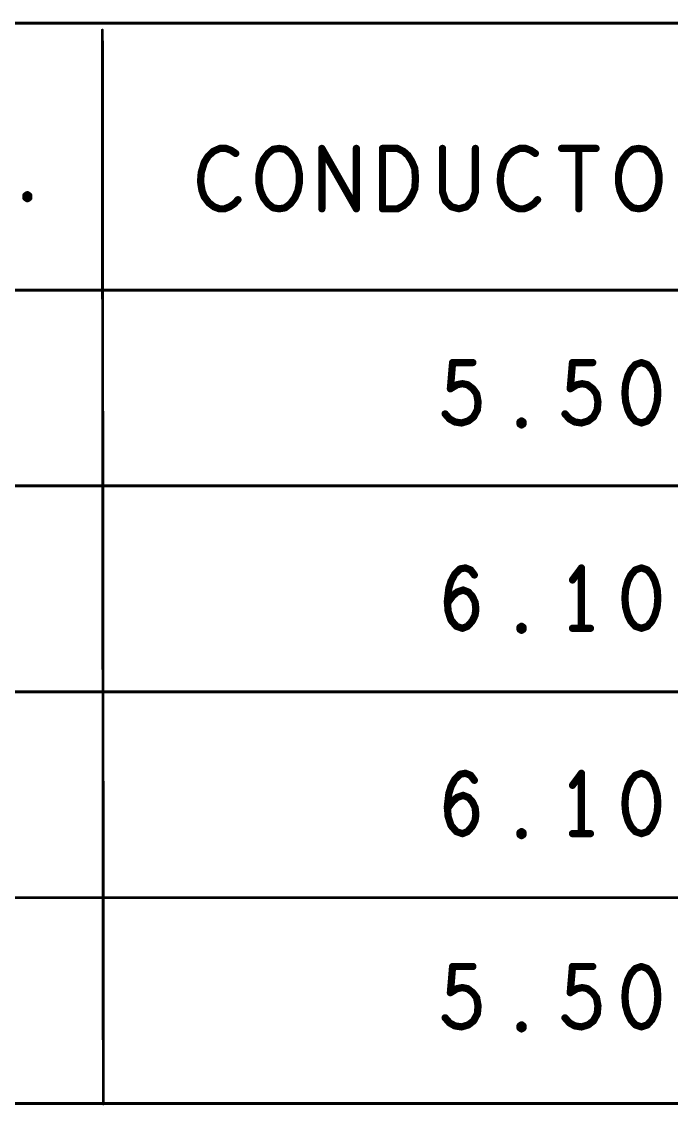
# Model space of a CAD drawing. Extents: x -14.2 to 19.9, y -5.2 to 16.9.
# Drawn here: x -11.257 to -9.913, y 1.708 to 3.951 of the extents above; entities that cross this region are included whole.
import ezdxf

# ---------------------------------------------------------------- set-up
doc = ezdxf.new("R2010")
doc.units = 0
doc.layers.get('0').update_dxf_attribs({"linetype": 'CONTINUOUS'})
doc.layers.add('FAB', color=2, linetype='CONTINUOUS')

# ---------------------------------------------------------------- blocks, each defined once
blk = doc.blocks.new('ROUND_1')
at = {"const_width": 0.003}
blk.add_lwpolyline([(-0.0015, 0, 1), (0.0015, 0, 1)], format="xyb", close=True, dxfattribs=at)
blk = doc.blocks.new('ROUND_105')
at = {"const_width": 0.0075}
blk.add_lwpolyline([(-0.00375, 0, 1), (0.00375, 0, 1)], format="xyb", close=True, dxfattribs=at)

msp = doc.modelspace()

# ---------------------------------------------------------------- linework, layer by layer
at = {"layer": 'FAB'}
for points, const_width in [([(-1.9898, 3.9477), (-12.4148, 3.9477)], 0.006), ([(-11.0899, 3.9331), (-11.0879, 1.7108)], 0.006), ([(-10.8713, 3.6718), (-10.8791, 3.6593)], 0.015), ([(-10.8605, 3.6822), (-10.8713, 3.6718)], 0.015), ([(-10.8465, 3.6884), (-10.8605, 3.6822)], 0.015), ([(-10.8341, 3.6884), (-10.8465, 3.6884)], 0.015), ([(-10.8233, 3.6843), (-10.8341, 3.6884)], 0.015), ([(-10.814, 3.678), (-10.8233, 3.6843)], 0.015), ([(-10.7566, 3.6655), (-10.7473, 3.678)], 0.015), ([(-10.7473, 3.678), (-10.7365, 3.6864)], 0.015), ([(-10.7365, 3.6864), (-10.7241, 3.6884)], 0.015), ([(-10.7241, 3.6884), (-10.7117, 3.6864)], 0.015), ([(-10.7117, 3.6864), (-10.7008, 3.678)], 0.015), ([(-10.7008, 3.678), (-10.6915, 3.6655)], 0.015), ([(-10.6357, 3.5634), (-10.6357, 3.6884)], 0.015), ([(-10.6357, 3.6884), (-10.5644, 3.5634)], 0.015), ([(-10.5644, 3.5634), (-10.5644, 3.6884)], 0.015), ([(-10.5102, 3.5634), (-10.5102, 3.6884)], 0.015), ([(-10.5102, 3.6884), (-10.4792, 3.6884)], 0.015), ([(-10.4792, 3.6884), (-10.4668, 3.6822)], 0.015), ([(-10.4668, 3.6822), (-10.4575, 3.6739)], 0.015), ([(-10.4575, 3.6739), (-10.4497, 3.6614)], 0.015), ([(-10.3862, 3.6884), (-10.3862, 3.5989)], 0.015), ([(-10.318, 3.5989), (-10.318, 3.6884)], 0.015), ([(-10.2513, 3.6718), (-10.2591, 3.6593)], 0.015), ([(-10.2405, 3.6822), (-10.2513, 3.6718)], 0.015), ([(-10.2265, 3.6884), (-10.2405, 3.6822)], 0.015), ([(-10.2141, 3.6884), (-10.2265, 3.6884)], 0.015), ([(-10.2033, 3.6843), (-10.2141, 3.6884)], 0.015), ([(-10.194, 3.678), (-10.2033, 3.6843)], 0.015), ([(-10.1397, 3.6884), (-10.0684, 3.6884)], 0.015), ([(-10.1041, 3.6884), (-10.1041, 3.5634)], 0.015), ([(-10.0126, 3.6655), (-10.0033, 3.678)], 0.015), ([(-10.0033, 3.678), (-9.9925, 3.6864)], 0.015), ([(-9.9925, 3.6864), (-9.9801, 3.6884)], 0.015), ([(-9.9801, 3.6884), (-9.9677, 3.6864)], 0.015), ([(-9.9677, 3.6864), (-9.9568, 3.678)], 0.015), ([(-9.9568, 3.678), (-9.9475, 3.6655)], 0.015), ([(-10.8791, 3.6593), (-10.8853, 3.6384)], 0.015), ([(-10.7659, 3.6343), (-10.7628, 3.6509)], 0.015), ([(-10.7628, 3.6509), (-10.7566, 3.6655)], 0.015), ([(-10.6915, 3.6655), (-10.6853, 3.6509)], 0.015), ([(-10.6853, 3.6509), (-10.6822, 3.6343)], 0.015), ([(-10.4497, 3.6614), (-10.4435, 3.6468)], 0.015), ([(-10.2591, 3.6593), (-10.2653, 3.6384)], 0.015), ([(-10.0219, 3.6343), (-10.0188, 3.6509)], 0.015), ([(-10.0188, 3.6509), (-10.0126, 3.6655)], 0.015), ([(-9.9475, 3.6655), (-9.9413, 3.6509)], 0.015), ([(-9.9413, 3.6509), (-9.9382, 3.6343)], 0.015), ([(-10.8853, 3.6384), (-10.8868, 3.6197)], 0.015), ([(-10.7659, 3.6176), (-10.7659, 3.6343)], 0.015), ([(-10.6822, 3.6343), (-10.6822, 3.6176)], 0.015), ([(-10.4435, 3.6468), (-10.442, 3.6259)], 0.015), ([(-10.2653, 3.6384), (-10.2668, 3.6197)], 0.015), ([(-10.0219, 3.6176), (-10.0219, 3.6343)], 0.015), ([(-9.9382, 3.6343), (-9.9382, 3.6176)], 0.015), ([(-10.8868, 3.6197), (-10.8837, 3.6009)], 0.015), ([(-10.7628, 3.6009), (-10.7659, 3.6176)], 0.015), ([(-10.6822, 3.6176), (-10.6853, 3.6009)], 0.015), ([(-10.4435, 3.6051), (-10.4497, 3.5905)], 0.015), ([(-10.442, 3.6259), (-10.4435, 3.6051)], 0.015), ([(-10.2668, 3.6197), (-10.2637, 3.6009)], 0.015), ([(-10.0188, 3.6009), (-10.0219, 3.6176)], 0.015), ([(-9.9382, 3.6176), (-9.9413, 3.6009)], 0.015), ([(-11.2482, 3.5905), (-11.2451, 3.5926)], 0.015), ([(-11.2482, 3.5864), (-11.2482, 3.5905)], 0.015), ([(-11.2451, 3.5843), (-11.2482, 3.5864)], 0.015), ([(-11.2451, 3.5926), (-11.242, 3.5905)], 0.015), ([(-11.242, 3.5864), (-11.2451, 3.5843)], 0.015), ([(-11.242, 3.5905), (-11.242, 3.5864)], 0.015), ([(-10.8837, 3.6009), (-10.8791, 3.5884)], 0.015), ([(-10.8791, 3.5884), (-10.8698, 3.5759)], 0.015), ([(-10.8171, 3.5739), (-10.8093, 3.5822)], 0.015), ([(-10.7566, 3.5864), (-10.7628, 3.6009)], 0.015), ([(-10.7473, 3.5739), (-10.7566, 3.5864)], 0.015), ([(-10.6915, 3.5864), (-10.7008, 3.5739)], 0.015), ([(-10.6853, 3.6009), (-10.6915, 3.5864)], 0.015), ([(-10.4497, 3.5905), (-10.4575, 3.578)], 0.015), ([(-10.3862, 3.5989), (-10.38, 3.5801)], 0.015), ([(-10.3242, 3.5801), (-10.318, 3.5989)], 0.015), ([(-10.2637, 3.6009), (-10.2591, 3.5884)], 0.015), ([(-10.2591, 3.5884), (-10.2498, 3.5759)], 0.015), ([(-10.1971, 3.5739), (-10.1893, 3.5822)], 0.015), ([(-10.0126, 3.5864), (-10.0188, 3.6009)], 0.015), ([(-10.0033, 3.5739), (-10.0126, 3.5864)], 0.015), ([(-9.9475, 3.5864), (-9.9568, 3.5739)], 0.015), ([(-9.9413, 3.6009), (-9.9475, 3.5864)], 0.015), ([(-10.8698, 3.5759), (-10.8589, 3.5676)], 0.015), ([(-10.8589, 3.5676), (-10.8481, 3.5634)], 0.015), ([(-10.8481, 3.5634), (-10.8372, 3.5634)], 0.015), ([(-10.8372, 3.5634), (-10.8264, 3.5676)], 0.015), ([(-10.8264, 3.5676), (-10.8171, 3.5739)], 0.015), ([(-10.7365, 3.5655), (-10.7473, 3.5739)], 0.015), ([(-10.7241, 3.5634), (-10.7365, 3.5655)], 0.015), ([(-10.7117, 3.5655), (-10.7241, 3.5634)], 0.015), ([(-10.7008, 3.5739), (-10.7117, 3.5655)], 0.015), ([(-10.4792, 3.5634), (-10.5102, 3.5634)], 0.015), ([(-10.4668, 3.5697), (-10.4792, 3.5634)], 0.015), ([(-10.4575, 3.578), (-10.4668, 3.5697)], 0.015), ([(-10.38, 3.5801), (-10.3676, 3.5676)], 0.015), ([(-10.3676, 3.5676), (-10.3521, 3.5634)], 0.015), ([(-10.3521, 3.5634), (-10.3366, 3.5676)], 0.015), ([(-10.3366, 3.5676), (-10.3242, 3.5801)], 0.015), ([(-10.2498, 3.5759), (-10.2389, 3.5676)], 0.015), ([(-10.2389, 3.5676), (-10.2281, 3.5634)], 0.015), ([(-10.2281, 3.5634), (-10.2172, 3.5634)], 0.015), ([(-10.2172, 3.5634), (-10.2064, 3.5676)], 0.015), ([(-10.2064, 3.5676), (-10.1971, 3.5739)], 0.015), ([(-9.9925, 3.5655), (-10.0033, 3.5739)], 0.015), ([(-9.9801, 3.5634), (-9.9925, 3.5655)], 0.015), ([(-9.9677, 3.5655), (-9.9801, 3.5634)], 0.015), ([(-9.9568, 3.5739), (-9.9677, 3.5655)], 0.015), ([(-12.4116, 3.3948), (-1.9866, 3.3948)], 0.006), ([(-10.3698, 3.1909), (-10.3652, 3.2451)], 0.015), ([(-10.3652, 3.2451), (-10.3233, 3.2451)], 0.015), ([(-10.1218, 3.1909), (-10.1172, 3.2451)], 0.015), ([(-10.1172, 3.2451), (-10.0753, 3.2451)], 0.015), ([(-9.9746, 3.2451), (-9.987, 3.2409)], 0.015), ([(-9.9622, 3.2409), (-9.9746, 3.2451)], 0.015), ([(-9.9963, 3.2305), (-10.0025, 3.218)], 0.015), ([(-9.987, 3.2409), (-9.9963, 3.2305)], 0.015), ([(-9.9529, 3.2305), (-9.9622, 3.2409)], 0.015), ([(-9.9467, 3.218), (-9.9529, 3.2305)], 0.015), ([(-10.345, 3.2014), (-10.3559, 3.1993)], 0.015), ([(-10.3342, 3.1993), (-10.345, 3.2014)], 0.015), ([(-10.097, 3.2014), (-10.1079, 3.1993)], 0.015), ([(-10.0862, 3.1993), (-10.097, 3.2014)], 0.015), ([(-10.0071, 3.2014), (-10.0087, 3.1826)], 0.015), ([(-10.0025, 3.218), (-10.0071, 3.2014)], 0.015), ([(-9.942, 3.2014), (-9.9467, 3.218)], 0.015), ([(-9.9405, 3.1826), (-9.942, 3.2014)], 0.015), ([(-10.3559, 3.1993), (-10.3698, 3.1909)], 0.015), ([(-10.3233, 3.1909), (-10.3342, 3.1993)], 0.015), ([(-10.3156, 3.1805), (-10.3233, 3.1909)], 0.015), ([(-10.3125, 3.1639), (-10.3156, 3.1805)], 0.015), ([(-10.1079, 3.1993), (-10.1218, 3.1909)], 0.015), ([(-10.0753, 3.1909), (-10.0862, 3.1993)], 0.015), ([(-10.0676, 3.1805), (-10.0753, 3.1909)], 0.015), ([(-10.0645, 3.1639), (-10.0676, 3.1805)], 0.015), ([(-10.0087, 3.1826), (-10.0071, 3.1639)], 0.015), ([(-9.942, 3.1639), (-9.9405, 3.1826)], 0.015), ([(-10.314, 3.1472), (-10.3125, 3.1639)], 0.015), ([(-10.066, 3.1472), (-10.0645, 3.1639)], 0.015), ([(-10.0071, 3.1639), (-10.0025, 3.1472)], 0.015), ([(-9.9467, 3.1472), (-9.942, 3.1639)], 0.015), ([(-10.3807, 3.1389), (-10.3714, 3.1284)], 0.015), ([(-10.3218, 3.1326), (-10.314, 3.1472)], 0.015), ([(-10.1327, 3.1389), (-10.1234, 3.1284)], 0.015), ([(-10.0738, 3.1326), (-10.066, 3.1472)], 0.015), ([(-10.0025, 3.1472), (-9.9963, 3.1347)], 0.015), ([(-9.9963, 3.1347), (-9.987, 3.1243)], 0.015), ([(-9.9622, 3.1243), (-9.9529, 3.1347)], 0.015), ([(-9.9529, 3.1347), (-9.9467, 3.1472)], 0.015), ([(-10.3714, 3.1284), (-10.3605, 3.1222)], 0.015), ([(-10.3605, 3.1222), (-10.3466, 3.1201)], 0.015), ([(-10.3466, 3.1201), (-10.3326, 3.1243)], 0.015), ([(-10.3326, 3.1243), (-10.3218, 3.1326)], 0.015), ([(-10.2257, 3.1222), (-10.2226, 3.1243)], 0.015), ([(-10.2257, 3.118), (-10.2257, 3.1222)], 0.015), ([(-10.2226, 3.1159), (-10.2257, 3.118)], 0.015), ([(-10.2226, 3.1243), (-10.2195, 3.1222)], 0.015), ([(-10.2195, 3.118), (-10.2226, 3.1159)], 0.015), ([(-10.2195, 3.1222), (-10.2195, 3.118)], 0.015), ([(-10.1234, 3.1284), (-10.1125, 3.1222)], 0.015), ([(-10.1125, 3.1222), (-10.0986, 3.1201)], 0.015), ([(-10.0986, 3.1201), (-10.0846, 3.1243)], 0.015), ([(-10.0846, 3.1243), (-10.0738, 3.1326)], 0.015), ([(-9.987, 3.1243), (-9.9746, 3.1201)], 0.015), ([(-9.9746, 3.1201), (-9.9622, 3.1243)], 0.015), ([(-12.4126, 2.9901), (-1.9876, 2.9901)], 0.006), ([(-10.3497, 2.818), (-10.3388, 2.8201)], 0.015), ([(-10.3388, 2.8201), (-10.328, 2.8159)], 0.015), ([(-10.0986, 2.8201), (-10.1172, 2.7951)], 0.015), ([(-10.0986, 2.6951), (-10.0986, 2.8201)], 0.015), ([(-9.9746, 2.8201), (-9.987, 2.8159)], 0.015), ([(-9.9622, 2.8159), (-9.9746, 2.8201)], 0.015), ([(-10.3683, 2.793), (-10.3605, 2.8076)], 0.015), ([(-10.3605, 2.8076), (-10.3497, 2.818)], 0.015), ([(-10.328, 2.8159), (-10.3202, 2.8055)], 0.015), ([(-9.9963, 2.8055), (-10.0025, 2.793)], 0.015), ([(-9.987, 2.8159), (-9.9963, 2.8055)], 0.015), ([(-9.9529, 2.8055), (-9.9622, 2.8159)], 0.015), ([(-9.9467, 2.793), (-9.9529, 2.8055)], 0.015), ([(-10.376, 2.7514), (-10.3729, 2.7784)], 0.015), ([(-10.3729, 2.7784), (-10.3683, 2.793)], 0.015), ([(-10.3559, 2.7701), (-10.3435, 2.7743)], 0.015), ([(-10.3435, 2.7743), (-10.3326, 2.7701)], 0.015), ([(-10.0071, 2.7764), (-10.0087, 2.7576)], 0.015), ([(-10.0025, 2.793), (-10.0071, 2.7764)], 0.015), ([(-9.942, 2.7764), (-9.9467, 2.793)], 0.015), ([(-9.9405, 2.7576), (-9.942, 2.7764)], 0.015), ([(-10.376, 2.7472), (-10.3652, 2.7618)], 0.015), ([(-10.3745, 2.7305), (-10.376, 2.7514)], 0.015), ([(-10.3652, 2.7618), (-10.3559, 2.7701)], 0.015), ([(-10.3326, 2.7701), (-10.3249, 2.7618)], 0.015), ([(-10.3249, 2.7618), (-10.3187, 2.7493)], 0.015), ([(-10.0087, 2.7576), (-10.0071, 2.7389)], 0.015), ([(-9.942, 2.7389), (-9.9405, 2.7576)], 0.015), ([(-10.3683, 2.7118), (-10.3745, 2.7305)], 0.015), ([(-10.3187, 2.7493), (-10.3171, 2.7347)], 0.015), ([(-10.3171, 2.7347), (-10.3187, 2.7222)], 0.015), ([(-10.0071, 2.7389), (-10.0025, 2.7222)], 0.015), ([(-9.9467, 2.7222), (-9.942, 2.7389)], 0.015), ([(-10.3574, 2.6993), (-10.3683, 2.7118)], 0.015), ([(-10.3249, 2.7097), (-10.3342, 2.6993)], 0.015), ([(-10.3187, 2.7222), (-10.3249, 2.7097)], 0.015), ([(-10.0025, 2.7222), (-9.9963, 2.7097)], 0.015), ([(-9.9963, 2.7097), (-9.987, 2.6993)], 0.015), ([(-9.9622, 2.6993), (-9.9529, 2.7097)], 0.015), ([(-9.9529, 2.7097), (-9.9467, 2.7222)], 0.015), ([(-10.345, 2.6951), (-10.3574, 2.6993)], 0.015), ([(-10.3342, 2.6993), (-10.345, 2.6951)], 0.015), ([(-10.2257, 2.6972), (-10.2226, 2.6993)], 0.015), ([(-10.2257, 2.693), (-10.2257, 2.6972)], 0.015), ([(-10.2226, 2.6909), (-10.2257, 2.693)], 0.015), ([(-10.2226, 2.6993), (-10.2195, 2.6972)], 0.015), ([(-10.2195, 2.693), (-10.2226, 2.6909)], 0.015), ([(-10.2195, 2.6972), (-10.2195, 2.693)], 0.015), ([(-10.1172, 2.6951), (-10.08, 2.6951)], 0.015), ([(-9.987, 2.6993), (-9.9746, 2.6951)], 0.015), ([(-9.9746, 2.6951), (-9.9622, 2.6993)], 0.015), ([(-12.4174, 2.5636), (-1.9874, 2.5636)], 0.006), ([(-10.3605, 2.3826), (-10.3497, 2.393)], 0.015), ([(-10.3497, 2.393), (-10.3388, 2.3951)], 0.015), ([(-10.3388, 2.3951), (-10.328, 2.3909)], 0.015), ([(-10.0986, 2.3951), (-10.1172, 2.3701)], 0.015), ([(-10.0986, 2.2701), (-10.0986, 2.3951)], 0.015), ([(-9.9746, 2.3951), (-9.987, 2.3909)], 0.015), ([(-9.9622, 2.3909), (-9.9746, 2.3951)], 0.015), ([(-10.3683, 2.368), (-10.3605, 2.3826)], 0.015), ([(-10.328, 2.3909), (-10.3202, 2.3805)], 0.015), ([(-9.9963, 2.3805), (-10.0025, 2.368)], 0.015), ([(-9.987, 2.3909), (-9.9963, 2.3805)], 0.015), ([(-9.9529, 2.3805), (-9.9622, 2.3909)], 0.015), ([(-9.9467, 2.368), (-9.9529, 2.3805)], 0.015), ([(-10.376, 2.3264), (-10.3729, 2.3534)], 0.015), ([(-10.3729, 2.3534), (-10.3683, 2.368)], 0.015), ([(-10.3559, 2.3451), (-10.3435, 2.3493)], 0.015), ([(-10.3435, 2.3493), (-10.3326, 2.3451)], 0.015), ([(-10.0071, 2.3514), (-10.0087, 2.3326)], 0.015), ([(-10.0025, 2.368), (-10.0071, 2.3514)], 0.015), ([(-9.942, 2.3514), (-9.9467, 2.368)], 0.015), ([(-9.9405, 2.3326), (-9.942, 2.3514)], 0.015), ([(-10.376, 2.3222), (-10.3652, 2.3368)], 0.015), ([(-10.3745, 2.3055), (-10.376, 2.3264)], 0.015), ([(-10.3652, 2.3368), (-10.3559, 2.3451)], 0.015), ([(-10.3326, 2.3451), (-10.3249, 2.3368)], 0.015), ([(-10.3249, 2.3368), (-10.3187, 2.3243)], 0.015), ([(-10.0087, 2.3326), (-10.0071, 2.3139)], 0.015), ([(-9.942, 2.3139), (-9.9405, 2.3326)], 0.015), ([(-10.3683, 2.2868), (-10.3745, 2.3055)], 0.015), ([(-10.3187, 2.3243), (-10.3171, 2.3097)], 0.015), ([(-10.3171, 2.3097), (-10.3187, 2.2972)], 0.015), ([(-10.0071, 2.3139), (-10.0025, 2.2972)], 0.015), ([(-9.9467, 2.2972), (-9.942, 2.3139)], 0.015), ([(-10.3574, 2.2743), (-10.3683, 2.2868)], 0.015), ([(-10.3249, 2.2847), (-10.3342, 2.2743)], 0.015), ([(-10.3187, 2.2972), (-10.3249, 2.2847)], 0.015), ([(-10.0025, 2.2972), (-9.9963, 2.2847)], 0.015), ([(-9.9963, 2.2847), (-9.987, 2.2743)], 0.015), ([(-9.9622, 2.2743), (-9.9529, 2.2847)], 0.015), ([(-9.9529, 2.2847), (-9.9467, 2.2972)], 0.015), ([(-10.345, 2.2701), (-10.3574, 2.2743)], 0.015), ([(-10.3342, 2.2743), (-10.345, 2.2701)], 0.015), ([(-10.2257, 2.2722), (-10.2226, 2.2743)], 0.015), ([(-10.2257, 2.268), (-10.2257, 2.2722)], 0.015), ([(-10.2226, 2.2659), (-10.2257, 2.268)], 0.015), ([(-10.2226, 2.2743), (-10.2195, 2.2722)], 0.015), ([(-10.2195, 2.268), (-10.2226, 2.2659)], 0.015), ([(-10.2195, 2.2722), (-10.2195, 2.268)], 0.015), ([(-10.1172, 2.2701), (-10.08, 2.2701)], 0.015), ([(-9.987, 2.2743), (-9.9746, 2.2701)], 0.015), ([(-9.9746, 2.2701), (-9.9622, 2.2743)], 0.015), ([(-12.4174, 2.1376), (-1.9924, 2.1376)], 0.006), ([(-10.3698, 1.9409), (-10.3652, 1.9951)], 0.015), ([(-10.3652, 1.9951), (-10.3233, 1.9951)], 0.015), ([(-10.1218, 1.9409), (-10.1172, 1.9951)], 0.015), ([(-10.1172, 1.9951), (-10.0753, 1.9951)], 0.015), ([(-9.987, 1.9909), (-9.9963, 1.9805)], 0.015), ([(-9.9746, 1.9951), (-9.987, 1.9909)], 0.015), ([(-9.9622, 1.9909), (-9.9746, 1.9951)], 0.015), ([(-9.9529, 1.9805), (-9.9622, 1.9909)], 0.015), ([(-10.0025, 1.968), (-10.0071, 1.9514)], 0.015), ([(-9.9963, 1.9805), (-10.0025, 1.968)], 0.015), ([(-9.9467, 1.968), (-9.9529, 1.9805)], 0.015), ([(-9.942, 1.9514), (-9.9467, 1.968)], 0.015), ([(-10.3559, 1.9493), (-10.3698, 1.9409)], 0.015), ([(-10.345, 1.9514), (-10.3559, 1.9493)], 0.015), ([(-10.3342, 1.9493), (-10.345, 1.9514)], 0.015), ([(-10.3233, 1.9409), (-10.3342, 1.9493)], 0.015), ([(-10.1079, 1.9493), (-10.1218, 1.9409)], 0.015), ([(-10.097, 1.9514), (-10.1079, 1.9493)], 0.015), ([(-10.0862, 1.9493), (-10.097, 1.9514)], 0.015), ([(-10.0753, 1.9409), (-10.0862, 1.9493)], 0.015), ([(-10.0071, 1.9514), (-10.0087, 1.9326)], 0.015), ([(-9.9405, 1.9326), (-9.942, 1.9514)], 0.015), ([(-10.3156, 1.9305), (-10.3233, 1.9409)], 0.015), ([(-10.3125, 1.9139), (-10.3156, 1.9305)], 0.015), ([(-10.0676, 1.9305), (-10.0753, 1.9409)], 0.015), ([(-10.0645, 1.9139), (-10.0676, 1.9305)], 0.015), ([(-10.0087, 1.9326), (-10.0071, 1.9139)], 0.015), ([(-9.942, 1.9139), (-9.9405, 1.9326)], 0.015), ([(-10.314, 1.8972), (-10.3125, 1.9139)], 0.015), ([(-10.066, 1.8972), (-10.0645, 1.9139)], 0.015), ([(-10.0071, 1.9139), (-10.0025, 1.8972)], 0.015), ([(-9.9467, 1.8972), (-9.942, 1.9139)], 0.015), ([(-10.3807, 1.8889), (-10.3714, 1.8784)], 0.015), ([(-10.3714, 1.8784), (-10.3605, 1.8722)], 0.015), ([(-10.3326, 1.8743), (-10.3218, 1.8826)], 0.015), ([(-10.3218, 1.8826), (-10.314, 1.8972)], 0.015), ([(-10.1327, 1.8889), (-10.1234, 1.8784)], 0.015), ([(-10.1234, 1.8784), (-10.1125, 1.8722)], 0.015), ([(-10.0846, 1.8743), (-10.0738, 1.8826)], 0.015), ([(-10.0738, 1.8826), (-10.066, 1.8972)], 0.015), ([(-10.0025, 1.8972), (-9.9963, 1.8847)], 0.015), ([(-9.9963, 1.8847), (-9.987, 1.8743)], 0.015), ([(-9.9622, 1.8743), (-9.9529, 1.8847)], 0.015), ([(-9.9529, 1.8847), (-9.9467, 1.8972)], 0.015), ([(-10.3605, 1.8722), (-10.3466, 1.8701)], 0.015), ([(-10.3466, 1.8701), (-10.3326, 1.8743)], 0.015), ([(-10.2257, 1.8722), (-10.2226, 1.8743)], 0.015), ([(-10.2257, 1.868), (-10.2257, 1.8722)], 0.015), ([(-10.2226, 1.8659), (-10.2257, 1.868)], 0.015), ([(-10.2226, 1.8743), (-10.2195, 1.8722)], 0.015), ([(-10.2195, 1.868), (-10.2226, 1.8659)], 0.015), ([(-10.2195, 1.8722), (-10.2195, 1.868)], 0.015), ([(-10.1125, 1.8722), (-10.0986, 1.8701)], 0.015), ([(-10.0986, 1.8701), (-10.0846, 1.8743)], 0.015), ([(-9.987, 1.8743), (-9.9746, 1.8701)], 0.015), ([(-9.9746, 1.8701), (-9.9622, 1.8743)], 0.015), ([(-12.4144, 1.7116), (-1.9874, 1.7116)], 0.006)]:
    msp.add_lwpolyline(points, dxfattribs=dict(at, const_width=const_width))

# ---------------------------------------------------------------- block references
for name, p in [('ROUND_1', (-11.0899, 3.9331)), ('ROUND_105', (-10.8713, 3.6718)), ('ROUND_105', (-10.8713, 3.6718)), ('ROUND_105', (-10.8605, 3.6822)), ('ROUND_105', (-10.8605, 3.6822)), ('ROUND_105', (-10.8465, 3.6884)), ('ROUND_105', (-10.8465, 3.6884)), ('ROUND_105', (-10.8341, 3.6884)), ('ROUND_105', (-10.8341, 3.6884)), ('ROUND_105', (-10.8233, 3.6843)), ('ROUND_105', (-10.8233, 3.6843)), ('ROUND_105', (-10.814, 3.678)), ('ROUND_105', (-10.7473, 3.678)), ('ROUND_105', (-10.7473, 3.678)), ('ROUND_105', (-10.7365, 3.6864)), ('ROUND_105', (-10.7365, 3.6864)), ('ROUND_105', (-10.7241, 3.6884)), ('ROUND_105', (-10.7241, 3.6884)), ('ROUND_105', (-10.7117, 3.6864)), ('ROUND_105', (-10.7117, 3.6864)), ('ROUND_105', (-10.7008, 3.678)), ('ROUND_105', (-10.7008, 3.678)), ('ROUND_105', (-10.6357, 3.6884)), ('ROUND_105', (-10.6357, 3.6884)), ('ROUND_105', (-10.5644, 3.6884)), ('ROUND_105', (-10.5102, 3.6884)), ('ROUND_105', (-10.5102, 3.6884)), ('ROUND_105', (-10.4792, 3.6884)), ('ROUND_105', (-10.4792, 3.6884)), ('ROUND_105', (-10.4668, 3.6822)), ('ROUND_105', (-10.4668, 3.6822)), ('ROUND_105', (-10.4575, 3.6739)), ('ROUND_105', (-10.4575, 3.6739)), ('ROUND_105', (-10.3862, 3.6884)), ('ROUND_105', (-10.318, 3.6884)), ('ROUND_105', (-10.2513, 3.6718)), ('ROUND_105', (-10.2513, 3.6718)), ('ROUND_105', (-10.2405, 3.6822)), ('ROUND_105', (-10.2405, 3.6822)), ('ROUND_105', (-10.2265, 3.6884)), ('ROUND_105', (-10.2265, 3.6884)), ('ROUND_105', (-10.2141, 3.6884)), ('ROUND_105', (-10.2141, 3.6884)), ('ROUND_105', (-10.2033, 3.6843)), ('ROUND_105', (-10.2033, 3.6843)), ('ROUND_105', (-10.194, 3.678)), ('ROUND_105', (-10.1397, 3.6884)), ('ROUND_105', (-10.1041, 3.6884)), ('ROUND_105', (-10.0684, 3.6884)), ('ROUND_105', (-10.0033, 3.678)), ('ROUND_105', (-10.0033, 3.678)), ('ROUND_105', (-9.9925, 3.6864)), ('ROUND_105', (-9.9925, 3.6864)), ('ROUND_105', (-9.9801, 3.6884)), ('ROUND_105', (-9.9801, 3.6884)), ('ROUND_105', (-9.9677, 3.6864)), ('ROUND_105', (-9.9677, 3.6864)), ('ROUND_105', (-9.9568, 3.678)), ('ROUND_105', (-9.9568, 3.678)), ('ROUND_105', (-10.8791, 3.6593)), ('ROUND_105', (-10.8791, 3.6593)), ('ROUND_105', (-10.7628, 3.6509)), ('ROUND_105', (-10.7628, 3.6509)), ('ROUND_105', (-10.7566, 3.6655)), ('ROUND_105', (-10.7566, 3.6655)), ('ROUND_105', (-10.6915, 3.6655)), ('ROUND_105', (-10.6915, 3.6655)), ('ROUND_105', (-10.6853, 3.6509)), ('ROUND_105', (-10.6853, 3.6509)), ('ROUND_105', (-10.4497, 3.6614)), ('ROUND_105', (-10.4497, 3.6614)), ('ROUND_105', (-10.2591, 3.6593)), ('ROUND_105', (-10.2591, 3.6593)), ('ROUND_105', (-10.0188, 3.6509)), ('ROUND_105', (-10.0188, 3.6509)), ('ROUND_105', (-10.0126, 3.6655)), ('ROUND_105', (-10.0126, 3.6655)), ('ROUND_105', (-9.9475, 3.6655)), ('ROUND_105', (-9.9475, 3.6655)), ('ROUND_105', (-9.9413, 3.6509)), ('ROUND_105', (-9.9413, 3.6509)), ('ROUND_105', (-10.8853, 3.6384)), ('ROUND_105', (-10.8853, 3.6384)), ('ROUND_105', (-10.7659, 3.6343)), ('ROUND_105', (-10.7659, 3.6343)), ('ROUND_105', (-10.6822, 3.6343)), ('ROUND_105', (-10.6822, 3.6343)), ('ROUND_105', (-10.4435, 3.6468)), ('ROUND_105', (-10.4435, 3.6468)), ('ROUND_105', (-10.2653, 3.6384)), ('ROUND_105', (-10.2653, 3.6384)), ('ROUND_105', (-10.0219, 3.6343)), ('ROUND_105', (-10.0219, 3.6343)), ('ROUND_105', (-9.9382, 3.6343)), ('ROUND_105', (-9.9382, 3.6343)), ('ROUND_105', (-10.8868, 3.6197)), ('ROUND_105', (-10.8868, 3.6197)), ('ROUND_105', (-10.7659, 3.6176)), ('ROUND_105', (-10.7659, 3.6176)), ('ROUND_105', (-10.6822, 3.6176)), ('ROUND_105', (-10.6822, 3.6176)), ('ROUND_105', (-10.4435, 3.6051)), ('ROUND_105', (-10.4435, 3.6051)), ('ROUND_105', (-10.442, 3.6259)), ('ROUND_105', (-10.442, 3.6259)), ('ROUND_105', (-10.2668, 3.6197)), ('ROUND_105', (-10.2668, 3.6197)), ('ROUND_105', (-10.0219, 3.6176)), ('ROUND_105', (-10.0219, 3.6176)), ('ROUND_105', (-9.9382, 3.6176)), ('ROUND_105', (-9.9382, 3.6176)), ('ROUND_105', (-11.2482, 3.5905)), ('ROUND_105', (-11.2482, 3.5905)), ('ROUND_105', (-11.2482, 3.5864)), ('ROUND_105', (-11.2482, 3.5864)), ('ROUND_105', (-11.2451, 3.5926)), ('ROUND_105', (-11.2451, 3.5926)), ('ROUND_105', (-11.2451, 3.5843)), ('ROUND_105', (-11.2451, 3.5843)), ('ROUND_105', (-11.242, 3.5905)), ('ROUND_105', (-11.242, 3.5905)), ('ROUND_105', (-11.242, 3.5864)), ('ROUND_105', (-11.242, 3.5864)), ('ROUND_105', (-10.8837, 3.6009)), ('ROUND_105', (-10.8837, 3.6009)), ('ROUND_105', (-10.8791, 3.5884)), ('ROUND_105', (-10.8791, 3.5884)), ('ROUND_105', (-10.8093, 3.5822)), ('ROUND_105', (-10.7628, 3.6009)), ('ROUND_105', (-10.7628, 3.6009)), ('ROUND_105', (-10.7566, 3.5864)), ('ROUND_105', (-10.7566, 3.5864)), ('ROUND_105', (-10.6915, 3.5864)), ('ROUND_105', (-10.6915, 3.5864)), ('ROUND_105', (-10.6853, 3.6009)), ('ROUND_105', (-10.6853, 3.6009)), ('ROUND_105', (-10.4497, 3.5905)), ('ROUND_105', (-10.4497, 3.5905)), ('ROUND_105', (-10.3862, 3.5989)), ('ROUND_105', (-10.3862, 3.5989)), ('ROUND_105', (-10.318, 3.5989)), ('ROUND_105', (-10.318, 3.5989)), ('ROUND_105', (-10.2637, 3.6009)), ('ROUND_105', (-10.2637, 3.6009)), ('ROUND_105', (-10.2591, 3.5884)), ('ROUND_105', (-10.2591, 3.5884)), ('ROUND_105', (-10.1893, 3.5822)), ('ROUND_105', (-10.0188, 3.6009)), ('ROUND_105', (-10.0188, 3.6009)), ('ROUND_105', (-10.0126, 3.5864)), ('ROUND_105', (-10.0126, 3.5864)), ('ROUND_105', (-9.9475, 3.5864)), ('ROUND_105', (-9.9475, 3.5864)), ('ROUND_105', (-9.9413, 3.6009)), ('ROUND_105', (-9.9413, 3.6009)), ('ROUND_105', (-10.8698, 3.5759)), ('ROUND_105', (-10.8698, 3.5759)), ('ROUND_105', (-10.8589, 3.5676)), ('ROUND_105', (-10.8589, 3.5676)), ('ROUND_105', (-10.8481, 3.5634)), ('ROUND_105', (-10.8481, 3.5634)), ('ROUND_105', (-10.8372, 3.5634)), ('ROUND_105', (-10.8372, 3.5634)), ('ROUND_105', (-10.8264, 3.5676)), ('ROUND_105', (-10.8264, 3.5676)), ('ROUND_105', (-10.8171, 3.5739)), ('ROUND_105', (-10.8171, 3.5739)), ('ROUND_105', (-10.7473, 3.5739)), ('ROUND_105', (-10.7473, 3.5739)), ('ROUND_105', (-10.7365, 3.5655)), ('ROUND_105', (-10.7365, 3.5655)), ('ROUND_105', (-10.7241, 3.5634)), ('ROUND_105', (-10.7241, 3.5634)), ('ROUND_105', (-10.7117, 3.5655)), ('ROUND_105', (-10.7117, 3.5655)), ('ROUND_105', (-10.7008, 3.5739)), ('ROUND_105', (-10.7008, 3.5739)), ('ROUND_105', (-10.6357, 3.5634)), ('ROUND_105', (-10.5644, 3.5634)), ('ROUND_105', (-10.5644, 3.5634)), ('ROUND_105', (-10.5102, 3.5634)), ('ROUND_105', (-10.5102, 3.5634)), ('ROUND_105', (-10.4792, 3.5634)), ('ROUND_105', (-10.4792, 3.5634)), ('ROUND_105', (-10.4668, 3.5697)), ('ROUND_105', (-10.4668, 3.5697)), ('ROUND_105', (-10.4575, 3.578)), ('ROUND_105', (-10.4575, 3.578)), ('ROUND_105', (-10.38, 3.5801)), ('ROUND_105', (-10.38, 3.5801)), ('ROUND_105', (-10.3676, 3.5676)), ('ROUND_105', (-10.3676, 3.5676)), ('ROUND_105', (-10.3521, 3.5634)), ('ROUND_105', (-10.3521, 3.5634)), ('ROUND_105', (-10.3366, 3.5676)), ('ROUND_105', (-10.3366, 3.5676)), ('ROUND_105', (-10.3242, 3.5801)), ('ROUND_105', (-10.3242, 3.5801)), ('ROUND_105', (-10.2498, 3.5759)), ('ROUND_105', (-10.2498, 3.5759)), ('ROUND_105', (-10.2389, 3.5676)), ('ROUND_105', (-10.2389, 3.5676)), ('ROUND_105', (-10.2281, 3.5634)), ('ROUND_105', (-10.2281, 3.5634)), ('ROUND_105', (-10.2172, 3.5634)), ('ROUND_105', (-10.2172, 3.5634)), ('ROUND_105', (-10.2064, 3.5676)), ('ROUND_105', (-10.2064, 3.5676)), ('ROUND_105', (-10.1971, 3.5739)), ('ROUND_105', (-10.1971, 3.5739)), ('ROUND_105', (-10.1041, 3.5634)), ('ROUND_105', (-10.0033, 3.5739)), ('ROUND_105', (-10.0033, 3.5739)), ('ROUND_105', (-9.9925, 3.5655)), ('ROUND_105', (-9.9925, 3.5655)), ('ROUND_105', (-9.9801, 3.5634)), ('ROUND_105', (-9.9801, 3.5634)), ('ROUND_105', (-9.9677, 3.5655)), ('ROUND_105', (-9.9677, 3.5655)), ('ROUND_105', (-9.9568, 3.5739)), ('ROUND_105', (-9.9568, 3.5739)), ('ROUND_105', (-10.3652, 3.2451)), ('ROUND_105', (-10.3652, 3.2451)), ('ROUND_105', (-10.3233, 3.2451)), ('ROUND_105', (-10.1172, 3.2451)), ('ROUND_105', (-10.1172, 3.2451)), ('ROUND_105', (-10.0753, 3.2451)), ('ROUND_105', (-9.9746, 3.2451)), ('ROUND_105', (-9.9746, 3.2451)), ('ROUND_105', (-9.9963, 3.2305)), ('ROUND_105', (-9.9963, 3.2305)), ('ROUND_105', (-9.987, 3.2409)), ('ROUND_105', (-9.987, 3.2409)), ('ROUND_105', (-9.9622, 3.2409)), ('ROUND_105', (-9.9622, 3.2409)), ('ROUND_105', (-9.9529, 3.2305)), ('ROUND_105', (-9.9529, 3.2305)), ('ROUND_105', (-10.345, 3.2014)), ('ROUND_105', (-10.345, 3.2014)), ('ROUND_105', (-10.097, 3.2014)), ('ROUND_105', (-10.097, 3.2014)), ('ROUND_105', (-10.0071, 3.2014)), ('ROUND_105', (-10.0071, 3.2014)), ('ROUND_105', (-10.0025, 3.218)), ('ROUND_105', (-10.0025, 3.218)), ('ROUND_105', (-9.9467, 3.218)), ('ROUND_105', (-9.9467, 3.218)), ('ROUND_105', (-9.942, 3.2014)), ('ROUND_105', (-9.942, 3.2014)), ('ROUND_105', (-10.3698, 3.1909)), ('ROUND_105', (-10.3698, 3.1909)), ('ROUND_105', (-10.3559, 3.1993)), ('ROUND_105', (-10.3559, 3.1993)), ('ROUND_105', (-10.3342, 3.1993)), ('ROUND_105', (-10.3342, 3.1993)), ('ROUND_105', (-10.3233, 3.1909)), ('ROUND_105', (-10.3233, 3.1909)), ('ROUND_105', (-10.3156, 3.1805)), ('ROUND_105', (-10.3156, 3.1805)), ('ROUND_105', (-10.1218, 3.1909)), ('ROUND_105', (-10.1218, 3.1909)), ('ROUND_105', (-10.1079, 3.1993)), ('ROUND_105', (-10.1079, 3.1993)), ('ROUND_105', (-10.0862, 3.1993)), ('ROUND_105', (-10.0862, 3.1993)), ('ROUND_105', (-10.0753, 3.1909)), ('ROUND_105', (-10.0753, 3.1909)), ('ROUND_105', (-10.0676, 3.1805)), ('ROUND_105', (-10.0676, 3.1805)), ('ROUND_105', (-10.0087, 3.1826)), ('ROUND_105', (-10.0087, 3.1826)), ('ROUND_105', (-9.9405, 3.1826)), ('ROUND_105', (-9.9405, 3.1826)), ('ROUND_105', (-10.3125, 3.1639)), ('ROUND_105', (-10.3125, 3.1639)), ('ROUND_105', (-10.0645, 3.1639)), ('ROUND_105', (-10.0645, 3.1639)), ('ROUND_105', (-10.0071, 3.1639)), ('ROUND_105', (-10.0071, 3.1639)), ('ROUND_105', (-9.942, 3.1639)), ('ROUND_105', (-9.942, 3.1639)), ('ROUND_105', (-10.3807, 3.1389)), ('ROUND_105', (-10.314, 3.1472)), ('ROUND_105', (-10.314, 3.1472)), ('ROUND_105', (-10.1327, 3.1389)), ('ROUND_105', (-10.066, 3.1472)), ('ROUND_105', (-10.066, 3.1472)), ('ROUND_105', (-10.0025, 3.1472)), ('ROUND_105', (-10.0025, 3.1472)), ('ROUND_105', (-9.9963, 3.1347)), ('ROUND_105', (-9.9963, 3.1347)), ('ROUND_105', (-9.9529, 3.1347)), ('ROUND_105', (-9.9529, 3.1347)), ('ROUND_105', (-9.9467, 3.1472)), ('ROUND_105', (-9.9467, 3.1472)), ('ROUND_105', (-10.3714, 3.1284)), ('ROUND_105', (-10.3714, 3.1284)), ('ROUND_105', (-10.3605, 3.1222)), ('ROUND_105', (-10.3605, 3.1222)), ('ROUND_105', (-10.3466, 3.1201)), ('ROUND_105', (-10.3466, 3.1201)), ('ROUND_105', (-10.3326, 3.1243)), ('ROUND_105', (-10.3326, 3.1243)), ('ROUND_105', (-10.3218, 3.1326)), ('ROUND_105', (-10.3218, 3.1326)), ('ROUND_105', (-10.2257, 3.1222)), ('ROUND_105', (-10.2257, 3.1222)), ('ROUND_105', (-10.2257, 3.118)), ('ROUND_105', (-10.2257, 3.118)), ('ROUND_105', (-10.2226, 3.1243)), ('ROUND_105', (-10.2226, 3.1243)), ('ROUND_105', (-10.2226, 3.1159)), ('ROUND_105', (-10.2226, 3.1159)), ('ROUND_105', (-10.2195, 3.1222)), ('ROUND_105', (-10.2195, 3.1222)), ('ROUND_105', (-10.2195, 3.118)), ('ROUND_105', (-10.2195, 3.118)), ('ROUND_105', (-10.1234, 3.1284)), ('ROUND_105', (-10.1234, 3.1284)), ('ROUND_105', (-10.1125, 3.1222)), ('ROUND_105', (-10.1125, 3.1222)), ('ROUND_105', (-10.0986, 3.1201)), ('ROUND_105', (-10.0986, 3.1201)), ('ROUND_105', (-10.0846, 3.1243)), ('ROUND_105', (-10.0846, 3.1243)), ('ROUND_105', (-10.0738, 3.1326)), ('ROUND_105', (-10.0738, 3.1326)), ('ROUND_105', (-9.987, 3.1243)), ('ROUND_105', (-9.987, 3.1243)), ('ROUND_105', (-9.9746, 3.1201)), ('ROUND_105', (-9.9746, 3.1201)), ('ROUND_105', (-9.9622, 3.1243)), ('ROUND_105', (-9.9622, 3.1243)), ('ROUND_105', (-10.3388, 2.8201)), ('ROUND_105', (-10.3388, 2.8201)), ('ROUND_105', (-10.0986, 2.8201)), ('ROUND_105', (-10.0986, 2.8201)), ('ROUND_105', (-9.9746, 2.8201)), ('ROUND_105', (-9.9746, 2.8201)), ('ROUND_105', (-10.3605, 2.8076)), ('ROUND_105', (-10.3605, 2.8076)), ('ROUND_105', (-10.3497, 2.818)), ('ROUND_105', (-10.3497, 2.818)), ('ROUND_105', (-10.328, 2.8159)), ('ROUND_105', (-10.328, 2.8159)), ('ROUND_105', (-10.3202, 2.8055)), ('ROUND_105', (-9.9963, 2.8055)), ('ROUND_105', (-9.9963, 2.8055)), ('ROUND_105', (-9.987, 2.8159)), ('ROUND_105', (-9.987, 2.8159)), ('ROUND_105', (-9.9622, 2.8159)), ('ROUND_105', (-9.9622, 2.8159)), ('ROUND_105', (-9.9529, 2.8055)), ('ROUND_105', (-9.9529, 2.8055)), ('ROUND_105', (-10.3729, 2.7784)), ('ROUND_105', (-10.3729, 2.7784)), ('ROUND_105', (-10.3683, 2.793)), ('ROUND_105', (-10.3683, 2.793)), ('ROUND_105', (-10.3435, 2.7743)), ('ROUND_105', (-10.3435, 2.7743)), ('ROUND_105', (-10.1172, 2.7951)), ('ROUND_105', (-10.0071, 2.7764)), ('ROUND_105', (-10.0071, 2.7764)), ('ROUND_105', (-10.0025, 2.793)), ('ROUND_105', (-10.0025, 2.793)), ('ROUND_105', (-9.9467, 2.793)), ('ROUND_105', (-9.9467, 2.793)), ('ROUND_105', (-9.942, 2.7764)), ('ROUND_105', (-9.942, 2.7764)), ('ROUND_105', (-10.376, 2.7514)), ('ROUND_105', (-10.376, 2.7514)), ('ROUND_105', (-10.3652, 2.7618)), ('ROUND_105', (-10.3652, 2.7618)), ('ROUND_105', (-10.3559, 2.7701)), ('ROUND_105', (-10.3559, 2.7701)), ('ROUND_105', (-10.3326, 2.7701)), ('ROUND_105', (-10.3326, 2.7701)), ('ROUND_105', (-10.3249, 2.7618)), ('ROUND_105', (-10.3249, 2.7618)), ('ROUND_105', (-10.0087, 2.7576)), ('ROUND_105', (-10.0087, 2.7576)), ('ROUND_105', (-9.9405, 2.7576)), ('ROUND_105', (-9.9405, 2.7576)), ('ROUND_105', (-10.376, 2.7472)), ('ROUND_105', (-10.3745, 2.7305)), ('ROUND_105', (-10.3745, 2.7305)), ('ROUND_105', (-10.3187, 2.7493)), ('ROUND_105', (-10.3187, 2.7493)), ('ROUND_105', (-10.3171, 2.7347)), ('ROUND_105', (-10.3171, 2.7347)), ('ROUND_105', (-10.0071, 2.7389)), ('ROUND_105', (-10.0071, 2.7389)), ('ROUND_105', (-9.942, 2.7389)), ('ROUND_105', (-9.942, 2.7389)), ('ROUND_105', (-10.3683, 2.7118)), ('ROUND_105', (-10.3683, 2.7118)), ('ROUND_105', (-10.3249, 2.7097)), ('ROUND_105', (-10.3249, 2.7097)), ('ROUND_105', (-10.3187, 2.7222)), ('ROUND_105', (-10.3187, 2.7222)), ('ROUND_105', (-10.0025, 2.7222)), ('ROUND_105', (-10.0025, 2.7222)), ('ROUND_105', (-9.9963, 2.7097)), ('ROUND_105', (-9.9963, 2.7097)), ('ROUND_105', (-9.9529, 2.7097)), ('ROUND_105', (-9.9529, 2.7097)), ('ROUND_105', (-9.9467, 2.7222)), ('ROUND_105', (-9.9467, 2.7222)), ('ROUND_105', (-10.3574, 2.6993)), ('ROUND_105', (-10.3574, 2.6993)), ('ROUND_105', (-10.345, 2.6951)), ('ROUND_105', (-10.345, 2.6951)), ('ROUND_105', (-10.3342, 2.6993)), ('ROUND_105', (-10.3342, 2.6993)), ('ROUND_105', (-10.2257, 2.6972)), ('ROUND_105', (-10.2257, 2.6972)), ('ROUND_105', (-10.2257, 2.693)), ('ROUND_105', (-10.2257, 2.693)), ('ROUND_105', (-10.2226, 2.6993)), ('ROUND_105', (-10.2226, 2.6993)), ('ROUND_105', (-10.2226, 2.6909)), ('ROUND_105', (-10.2226, 2.6909)), ('ROUND_105', (-10.2195, 2.6972)), ('ROUND_105', (-10.2195, 2.6972)), ('ROUND_105', (-10.2195, 2.693)), ('ROUND_105', (-10.2195, 2.693)), ('ROUND_105', (-10.1172, 2.6951)), ('ROUND_105', (-10.0986, 2.6951)), ('ROUND_105', (-10.08, 2.6951)), ('ROUND_105', (-9.987, 2.6993)), ('ROUND_105', (-9.987, 2.6993)), ('ROUND_105', (-9.9746, 2.6951)), ('ROUND_105', (-9.9746, 2.6951)), ('ROUND_105', (-9.9622, 2.6993)), ('ROUND_105', (-9.9622, 2.6993)), ('ROUND_105', (-10.3497, 2.393)), ('ROUND_105', (-10.3497, 2.393)), ('ROUND_105', (-10.3388, 2.3951)), ('ROUND_105', (-10.3388, 2.3951)), ('ROUND_105', (-10.0986, 2.3951)), ('ROUND_105', (-10.0986, 2.3951)), ('ROUND_105', (-9.9746, 2.3951)), ('ROUND_105', (-9.9746, 2.3951)), ('ROUND_105', (-10.3605, 2.3826)), ('ROUND_105', (-10.3605, 2.3826)), ('ROUND_105', (-10.328, 2.3909)), ('ROUND_105', (-10.328, 2.3909)), ('ROUND_105', (-10.3202, 2.3805)), ('ROUND_105', (-10.1172, 2.3701)), ('ROUND_105', (-9.9963, 2.3805)), ('ROUND_105', (-9.9963, 2.3805)), ('ROUND_105', (-9.987, 2.3909)), ('ROUND_105', (-9.987, 2.3909)), ('ROUND_105', (-9.9622, 2.3909)), ('ROUND_105', (-9.9622, 2.3909)), ('ROUND_105', (-9.9529, 2.3805)), ('ROUND_105', (-9.9529, 2.3805)), ('ROUND_105', (-10.3729, 2.3534)), ('ROUND_105', (-10.3729, 2.3534)), ('ROUND_105', (-10.3683, 2.368)), ('ROUND_105', (-10.3683, 2.368)), ('ROUND_105', (-10.3435, 2.3493)), ('ROUND_105', (-10.3435, 2.3493)), ('ROUND_105', (-10.0071, 2.3514)), ('ROUND_105', (-10.0071, 2.3514)), ('ROUND_105', (-10.0025, 2.368)), ('ROUND_105', (-10.0025, 2.368)), ('ROUND_105', (-9.9467, 2.368)), ('ROUND_105', (-9.9467, 2.368)), ('ROUND_105', (-9.942, 2.3514)), ('ROUND_105', (-9.942, 2.3514)), ('ROUND_105', (-10.376, 2.3264)), ('ROUND_105', (-10.376, 2.3264)), ('ROUND_105', (-10.3652, 2.3368)), ('ROUND_105', (-10.3652, 2.3368)), ('ROUND_105', (-10.3559, 2.3451)), ('ROUND_105', (-10.3559, 2.3451)), ('ROUND_105', (-10.3326, 2.3451)), ('ROUND_105', (-10.3326, 2.3451)), ('ROUND_105', (-10.3249, 2.3368)), ('ROUND_105', (-10.3249, 2.3368)), ('ROUND_105', (-10.0087, 2.3326)), ('ROUND_105', (-10.0087, 2.3326)), ('ROUND_105', (-9.9405, 2.3326)), ('ROUND_105', (-9.9405, 2.3326)), ('ROUND_105', (-10.376, 2.3222)), ('ROUND_105', (-10.3745, 2.3055)), ('ROUND_105', (-10.3745, 2.3055)), ('ROUND_105', (-10.3187, 2.3243)), ('ROUND_105', (-10.3187, 2.3243)), ('ROUND_105', (-10.3171, 2.3097)), ('ROUND_105', (-10.3171, 2.3097)), ('ROUND_105', (-10.0071, 2.3139)), ('ROUND_105', (-10.0071, 2.3139)), ('ROUND_105', (-9.942, 2.3139)), ('ROUND_105', (-9.942, 2.3139)), ('ROUND_105', (-10.3683, 2.2868)), ('ROUND_105', (-10.3683, 2.2868)), ('ROUND_105', (-10.3249, 2.2847)), ('ROUND_105', (-10.3249, 2.2847)), ('ROUND_105', (-10.3187, 2.2972)), ('ROUND_105', (-10.3187, 2.2972)), ('ROUND_105', (-10.0025, 2.2972)), ('ROUND_105', (-10.0025, 2.2972)), ('ROUND_105', (-9.9963, 2.2847)), ('ROUND_105', (-9.9963, 2.2847)), ('ROUND_105', (-9.9529, 2.2847)), ('ROUND_105', (-9.9529, 2.2847)), ('ROUND_105', (-9.9467, 2.2972)), ('ROUND_105', (-9.9467, 2.2972)), ('ROUND_105', (-10.3574, 2.2743)), ('ROUND_105', (-10.3574, 2.2743)), ('ROUND_105', (-10.345, 2.2701)), ('ROUND_105', (-10.345, 2.2701)), ('ROUND_105', (-10.3342, 2.2743)), ('ROUND_105', (-10.3342, 2.2743)), ('ROUND_105', (-10.2257, 2.2722)), ('ROUND_105', (-10.2257, 2.2722)), ('ROUND_105', (-10.2257, 2.268)), ('ROUND_105', (-10.2257, 2.268)), ('ROUND_105', (-10.2226, 2.2743)), ('ROUND_105', (-10.2226, 2.2743)), ('ROUND_105', (-10.2226, 2.2659)), ('ROUND_105', (-10.2226, 2.2659)), ('ROUND_105', (-10.2195, 2.2722)), ('ROUND_105', (-10.2195, 2.2722)), ('ROUND_105', (-10.2195, 2.268)), ('ROUND_105', (-10.2195, 2.268)), ('ROUND_105', (-10.1172, 2.2701)), ('ROUND_105', (-10.0986, 2.2701)), ('ROUND_105', (-10.08, 2.2701)), ('ROUND_105', (-9.987, 2.2743)), ('ROUND_105', (-9.987, 2.2743)), ('ROUND_105', (-9.9746, 2.2701)), ('ROUND_105', (-9.9746, 2.2701)), ('ROUND_105', (-9.9622, 2.2743)), ('ROUND_105', (-9.9622, 2.2743)), ('ROUND_105', (-10.3652, 1.9951)), ('ROUND_105', (-10.3652, 1.9951)), ('ROUND_105', (-10.3233, 1.9951)), ('ROUND_105', (-10.1172, 1.9951)), ('ROUND_105', (-10.1172, 1.9951)), ('ROUND_105', (-10.0753, 1.9951)), ('ROUND_105', (-9.987, 1.9909)), ('ROUND_105', (-9.987, 1.9909)), ('ROUND_105', (-9.9746, 1.9951)), ('ROUND_105', (-9.9746, 1.9951)), ('ROUND_105', (-9.9622, 1.9909)), ('ROUND_105', (-9.9622, 1.9909)), ('ROUND_105', (-10.0025, 1.968)), ('ROUND_105', (-10.0025, 1.968)), ('ROUND_105', (-9.9963, 1.9805)), ('ROUND_105', (-9.9963, 1.9805)), ('ROUND_105', (-9.9529, 1.9805)), ('ROUND_105', (-9.9529, 1.9805)), ('ROUND_105', (-9.9467, 1.968)), ('ROUND_105', (-9.9467, 1.968)), ('ROUND_105', (-10.3559, 1.9493)), ('ROUND_105', (-10.3559, 1.9493)), ('ROUND_105', (-10.345, 1.9514)), ('ROUND_105', (-10.345, 1.9514)), ('ROUND_105', (-10.3342, 1.9493)), ('ROUND_105', (-10.3342, 1.9493)), ('ROUND_105', (-10.1079, 1.9493)), ('ROUND_105', (-10.1079, 1.9493)), ('ROUND_105', (-10.097, 1.9514)), ('ROUND_105', (-10.097, 1.9514)), ('ROUND_105', (-10.0862, 1.9493)), ('ROUND_105', (-10.0862, 1.9493)), ('ROUND_105', (-10.0071, 1.9514)), ('ROUND_105', (-10.0071, 1.9514)), ('ROUND_105', (-9.942, 1.9514)), ('ROUND_105', (-9.942, 1.9514)), ('ROUND_105', (-10.3698, 1.9409)), ('ROUND_105', (-10.3698, 1.9409)), ('ROUND_105', (-10.3233, 1.9409)), ('ROUND_105', (-10.3233, 1.9409)), ('ROUND_105', (-10.3156, 1.9305)), ('ROUND_105', (-10.3156, 1.9305)), ('ROUND_105', (-10.1218, 1.9409)), ('ROUND_105', (-10.1218, 1.9409)), ('ROUND_105', (-10.0753, 1.9409)), ('ROUND_105', (-10.0753, 1.9409)), ('ROUND_105', (-10.0676, 1.9305)), ('ROUND_105', (-10.0676, 1.9305)), ('ROUND_105', (-10.0087, 1.9326)), ('ROUND_105', (-10.0087, 1.9326)), ('ROUND_105', (-9.9405, 1.9326)), ('ROUND_105', (-9.9405, 1.9326)), ('ROUND_105', (-10.3125, 1.9139)), ('ROUND_105', (-10.3125, 1.9139)), ('ROUND_105', (-10.0645, 1.9139)), ('ROUND_105', (-10.0645, 1.9139)), ('ROUND_105', (-10.0071, 1.9139)), ('ROUND_105', (-10.0071, 1.9139)), ('ROUND_105', (-9.942, 1.9139)), ('ROUND_105', (-9.942, 1.9139)), ('ROUND_105', (-10.3807, 1.8889)), ('ROUND_105', (-10.3714, 1.8784)), ('ROUND_105', (-10.3714, 1.8784)), ('ROUND_105', (-10.3218, 1.8826)), ('ROUND_105', (-10.3218, 1.8826)), ('ROUND_105', (-10.314, 1.8972)), ('ROUND_105', (-10.314, 1.8972)), ('ROUND_105', (-10.1327, 1.8889)), ('ROUND_105', (-10.1234, 1.8784)), ('ROUND_105', (-10.1234, 1.8784)), ('ROUND_105', (-10.0738, 1.8826)), ('ROUND_105', (-10.0738, 1.8826)), ('ROUND_105', (-10.066, 1.8972)), ('ROUND_105', (-10.066, 1.8972)), ('ROUND_105', (-10.0025, 1.8972)), ('ROUND_105', (-10.0025, 1.8972)), ('ROUND_105', (-9.9963, 1.8847)), ('ROUND_105', (-9.9963, 1.8847)), ('ROUND_105', (-9.9529, 1.8847)), ('ROUND_105', (-9.9529, 1.8847)), ('ROUND_105', (-9.9467, 1.8972)), ('ROUND_105', (-9.9467, 1.8972)), ('ROUND_105', (-10.3605, 1.8722)), ('ROUND_105', (-10.3605, 1.8722)), ('ROUND_105', (-10.3466, 1.8701)), ('ROUND_105', (-10.3466, 1.8701)), ('ROUND_105', (-10.3326, 1.8743)), ('ROUND_105', (-10.3326, 1.8743)), ('ROUND_105', (-10.2257, 1.8722)), ('ROUND_105', (-10.2257, 1.8722)), ('ROUND_105', (-10.2257, 1.868)), ('ROUND_105', (-10.2257, 1.868)), ('ROUND_105', (-10.2226, 1.8743)), ('ROUND_105', (-10.2226, 1.8743)), ('ROUND_105', (-10.2226, 1.8659)), ('ROUND_105', (-10.2226, 1.8659)), ('ROUND_105', (-10.2195, 1.8722)), ('ROUND_105', (-10.2195, 1.8722)), ('ROUND_105', (-10.2195, 1.868)), ('ROUND_105', (-10.2195, 1.868)), ('ROUND_105', (-10.1125, 1.8722)), ('ROUND_105', (-10.1125, 1.8722)), ('ROUND_105', (-10.0986, 1.8701)), ('ROUND_105', (-10.0986, 1.8701)), ('ROUND_105', (-10.0846, 1.8743)), ('ROUND_105', (-10.0846, 1.8743)), ('ROUND_105', (-9.987, 1.8743)), ('ROUND_105', (-9.987, 1.8743)), ('ROUND_105', (-9.9746, 1.8701)), ('ROUND_105', (-9.9746, 1.8701)), ('ROUND_105', (-9.9622, 1.8743)), ('ROUND_105', (-9.9622, 1.8743)), ('ROUND_1', (-11.0879, 1.7108))]:
    msp.add_blockref(name, p, dxfattribs=at)

doc.saveas('drawing.dxf')
